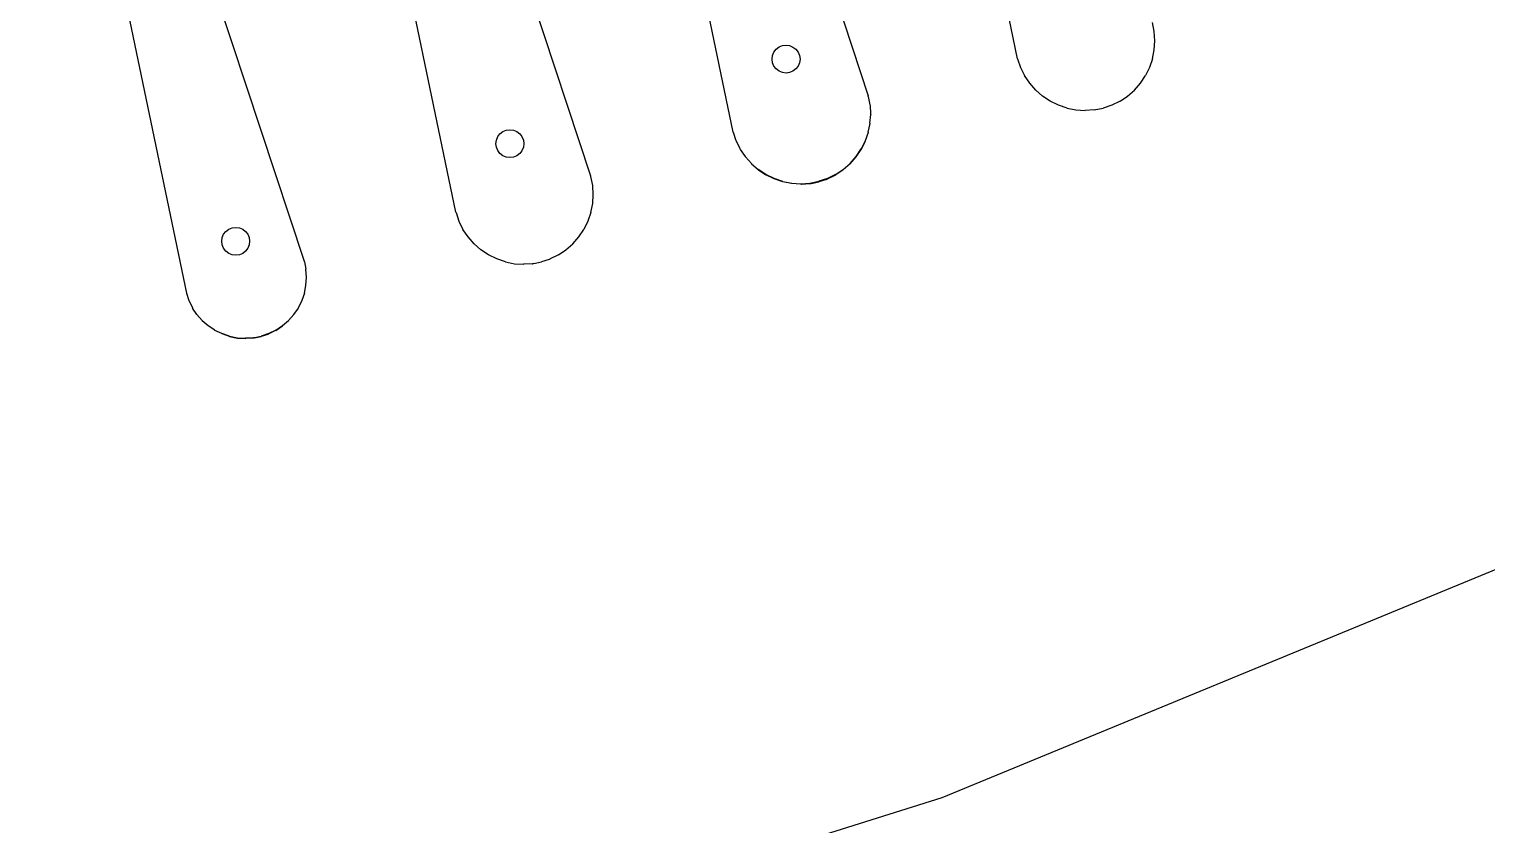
# Model space of a CAD drawing. Header units: metres. Extents: x 244.4 to 340.3, y -4.1 to 64.3.
# Drawn here: x 263.2825 to 263.4818, y 59.9071 to 60.0159 of the extents above; entities that cross this region are included whole.
import ezdxf

# ---------------------------------------------------------------- set-up
doc = ezdxf.new("R2010")
doc.units = ezdxf.units.M
doc.layers.add('Edges', color=7, linetype='Continuous')

msp = doc.modelspace()

# ---------------------------------------------------------------- linework, layer by layer
at = {"layer": 'Edges'}
for p, q in [((263.41766, 60.01189), (263.39765, 60.10805)), ((263.36967, 60.09039), (263.39723, 60.00681)), ((263.37879, 60.00187), (263.36087, 60.08803)), ((263.35931, 59.99584), (263.33176, 60.07938)), ((263.34088, 59.9909), (263.32296, 60.07703)), ((263.32016, 59.98418), (263.29605, 60.05728)), ((263.28836, 60.05522), (263.30403, 59.97986)), ((263.43634, 60.01561), (263.43609, 60.01683)), ((263.43642, 60.01436), (263.43634, 60.01561)), ((263.38435, 60.0128), (263.38465, 60.01319)), ((263.38465, 60.01319), (263.38504, 60.0135)), ((263.38504, 60.0135), (263.3855, 60.01369)), ((263.3855, 60.01369), (263.386, 60.01375)), ((263.386, 60.01375), (263.38649, 60.01369)), ((263.38649, 60.01369), (263.38695, 60.01349)), ((263.38695, 60.01349), (263.38735, 60.01319)), ((263.38735, 60.01319), (263.38765, 60.0128)), ((263.43609, 60.01189), (263.43634, 60.01312)), ((263.43634, 60.01312), (263.43642, 60.01436)), ((263.38409, 60.01184), (263.38415, 60.01234)), ((263.38415, 60.01135), (263.38409, 60.01184)), ((263.38415, 60.01234), (263.38435, 60.0128)), ((263.38434, 60.01089), (263.38415, 60.01135)), ((263.38765, 60.0128), (263.38784, 60.01234)), ((263.38784, 60.01135), (263.38765, 60.01089)), ((263.38784, 60.01234), (263.38791, 60.01184)), ((263.38791, 60.01184), (263.38784, 60.01135)), ((263.41766, 60.01189), (263.41806, 60.01071)), ((263.43609, 60.01189), (263.43569, 60.01071)), ((263.38465, 60.0105), (263.38434, 60.01089)), ((263.38504, 60.0102), (263.38465, 60.0105)), ((263.3855, 60.01001), (263.38504, 60.0102)), ((263.386, 60.00994), (263.3855, 60.01001)), ((263.38649, 60.01001), (263.386, 60.00994)), ((263.38695, 60.0102), (263.38649, 60.01001)), ((263.38735, 60.0105), (263.38695, 60.0102)), ((263.38765, 60.01089), (263.38735, 60.0105)), ((263.41806, 60.01071), (263.41861, 60.00959)), ((263.41931, 60.00855), (263.41861, 60.00959)), ((263.43445, 60.00855), (263.43514, 60.00959)), ((263.43569, 60.01071), (263.43514, 60.00959)), ((263.42013, 60.00761), (263.41931, 60.00855)), ((263.42013, 60.00761), (263.42107, 60.00679)), ((263.43269, 60.00679), (263.43362, 60.00761)), ((263.43362, 60.00761), (263.43445, 60.00855)), ((263.39724, 60.00674), (263.39723, 60.00681)), ((263.39724, 60.00674), (263.39723, 60.00678)), ((263.39724, 60.00674), (263.39747, 60.00558)), ((263.39747, 60.00558), (263.39749, 60.00552)), ((263.39749, 60.00552), (263.39755, 60.00434)), ((263.4221, 60.0061), (263.42107, 60.00679)), ((263.42322, 60.00555), (263.4221, 60.0061)), ((263.42441, 60.00514), (263.42322, 60.00555)), ((263.42441, 60.00514), (263.42563, 60.0049)), ((263.42812, 60.0049), (263.42935, 60.00514)), ((263.43053, 60.00555), (263.42935, 60.00514)), ((263.43165, 60.0061), (263.43053, 60.00555)), ((263.43165, 60.0061), (263.43269, 60.00679)), ((263.39723, 60.00187), (263.39749, 60.00303)), ((263.39747, 60.00309), (263.39757, 60.00427)), ((263.39749, 60.00303), (263.39747, 60.00309)), ((263.39755, 60.00434), (263.39757, 60.00427)), ((263.42563, 60.0049), (263.42688, 60.00482)), ((263.42812, 60.0049), (263.42688, 60.00482)), ((263.3464, 60.00078), (263.34659, 60.00124)), ((263.34659, 60.00124), (263.34689, 60.00163)), ((263.34689, 60.00163), (263.34729, 60.00193)), ((263.34729, 60.00193), (263.34775, 60.00212)), ((263.34775, 60.00212), (263.34824, 60.00219)), ((263.34824, 60.00219), (263.34874, 60.00212)), ((263.34874, 60.00212), (263.3492, 60.00193)), ((263.3492, 60.00193), (263.34959, 60.00163)), ((263.34959, 60.00163), (263.3499, 60.00124)), ((263.3499, 60.00124), (263.35009, 60.00078)), ((263.37881, 60.0018), (263.37879, 60.00187)), ((263.37881, 60.0018), (263.3788, 60.00184)), ((263.37919, 60.00068), (263.37881, 60.0018)), ((263.39724, 60.0018), (263.39682, 60.00069)), ((263.39723, 60.00187), (263.39724, 60.0018)), ((263.34633, 60.00028), (263.3464, 60.00078)), ((263.3464, 59.99979), (263.34633, 60.00028)), ((263.34659, 59.99933), (263.3464, 59.99979)), ((263.34689, 59.99893), (263.34659, 59.99933)), ((263.3499, 59.99932), (263.34959, 59.99893)), ((263.35009, 59.99979), (263.3499, 59.99932)), ((263.35009, 60.00078), (263.35015, 60.00028)), ((263.35015, 60.00028), (263.35009, 59.99979)), ((263.37921, 60.00062), (263.37919, 60.00068)), ((263.37974, 59.99957), (263.37921, 60.00062)), ((263.37976, 59.9995), (263.37974, 59.99957)), ((263.38044, 59.99853), (263.37976, 59.9995)), ((263.39558, 59.99853), (263.39627, 59.99957)), ((263.3956, 59.99847), (263.39629, 59.9995)), ((263.39682, 60.00069), (263.39627, 59.99957)), ((263.39629, 59.9995), (263.39684, 60.00062)), ((263.39682, 60.00069), (263.39684, 60.00062)), ((263.34729, 59.99863), (263.34689, 59.99893)), ((263.34775, 59.99843), (263.34729, 59.99863)), ((263.34825, 59.99837), (263.34775, 59.99843)), ((263.34874, 59.99843), (263.34825, 59.99837)), ((263.3492, 59.99862), (263.34874, 59.99843)), ((263.34959, 59.99893), (263.3492, 59.99862)), ((263.38045, 59.99846), (263.38044, 59.99853)), ((263.38126, 59.99759), (263.38045, 59.99846)), ((263.38126, 59.99759), (263.38128, 59.99753)), ((263.38128, 59.99753), (263.3822, 59.99677)), ((263.39382, 59.99677), (263.39476, 59.99759)), ((263.39477, 59.99753), (263.39383, 59.99671)), ((263.39476, 59.99759), (263.39558, 59.99853)), ((263.39477, 59.99753), (263.3956, 59.99847)), ((263.35932, 59.9958), (263.35931, 59.99584)), ((263.35957, 59.99457), (263.35932, 59.9958)), ((263.38324, 59.99608), (263.3822, 59.99677)), ((263.3822, 59.99677), (263.38222, 59.9967)), ((263.38222, 59.9967), (263.38325, 59.99601)), ((263.38436, 59.99552), (263.38324, 59.99608)), ((263.38437, 59.99546), (263.38325, 59.99601)), ((263.38554, 59.99512), (263.38436, 59.99552)), ((263.38556, 59.99506), (263.38437, 59.99546)), ((263.38554, 59.99512), (263.38676, 59.99488)), ((263.38678, 59.99482), (263.38556, 59.99506)), ((263.38925, 59.99488), (263.39048, 59.99513)), ((263.38944, 59.99484), (263.39049, 59.99506)), ((263.39166, 59.99553), (263.39048, 59.99513)), ((263.39152, 59.9954), (263.39049, 59.99506)), ((263.39152, 59.9954), (263.39164, 59.99544)), ((263.39168, 59.99546), (263.39164, 59.99544)), ((263.39278, 59.99608), (263.39166, 59.99553)), ((263.39168, 59.99546), (263.39272, 59.99597)), ((263.39272, 59.99597), (263.3928, 59.99601)), ((263.39278, 59.99608), (263.39382, 59.99677)), ((263.39383, 59.99671), (263.3928, 59.99601)), ((263.35965, 59.99333), (263.35957, 59.99457)), ((263.35957, 59.99208), (263.35965, 59.99333)), ((263.38676, 59.99488), (263.38801, 59.9948)), ((263.38802, 59.99473), (263.38678, 59.99482)), ((263.38801, 59.9948), (263.38925, 59.99488)), ((263.38802, 59.99473), (263.38811, 59.99474)), ((263.38811, 59.99474), (263.38927, 59.99482)), ((263.38927, 59.99482), (263.38931, 59.99482)), ((263.38931, 59.99482), (263.38944, 59.99484)), ((263.35932, 59.99086), (263.35957, 59.99208)), ((263.34089, 59.99086), (263.34088, 59.9909)), ((263.34089, 59.99086), (263.34129, 59.98968)), ((263.34129, 59.98968), (263.34184, 59.98856)), ((263.35892, 59.98968), (263.35837, 59.98856)), ((263.35932, 59.99086), (263.35892, 59.98968)), ((263.30887, 59.98694), (263.30893, 59.98743)), ((263.30893, 59.98743), (263.30912, 59.98789)), ((263.30912, 59.98789), (263.30943, 59.98829)), ((263.30943, 59.98829), (263.30982, 59.98859)), ((263.30982, 59.98859), (263.31028, 59.98878)), ((263.31028, 59.98878), (263.31078, 59.98884)), ((263.31078, 59.98884), (263.31127, 59.98878)), ((263.31127, 59.98878), (263.31173, 59.98859)), ((263.31173, 59.98859), (263.31212, 59.98829)), ((263.31212, 59.98829), (263.31243, 59.98789)), ((263.31243, 59.98789), (263.31262, 59.98743)), ((263.31262, 59.98743), (263.31268, 59.98694)), ((263.34253, 59.98752), (263.34184, 59.98856)), ((263.34336, 59.98658), (263.34253, 59.98752)), ((263.35685, 59.98658), (263.35768, 59.98752)), ((263.35768, 59.98752), (263.35837, 59.98856)), ((263.30893, 59.98645), (263.30887, 59.98694)), ((263.30912, 59.98598), (263.30893, 59.98645)), ((263.30943, 59.98559), (263.30912, 59.98598)), ((263.30982, 59.98528), (263.30943, 59.98559)), ((263.31028, 59.98509), (263.30982, 59.98528)), ((263.31078, 59.98502), (263.31028, 59.98509)), ((263.31127, 59.98509), (263.31078, 59.98502)), ((263.31173, 59.98528), (263.31127, 59.98509)), ((263.31213, 59.98558), (263.31173, 59.98528)), ((263.31243, 59.98598), (263.31213, 59.98558)), ((263.31262, 59.98644), (263.31243, 59.98598)), ((263.31268, 59.98694), (263.31262, 59.98644)), ((263.34336, 59.98658), (263.3443, 59.98576)), ((263.34533, 59.98507), (263.3443, 59.98576)), ((263.34645, 59.98452), (263.34533, 59.98507)), ((263.35488, 59.98507), (263.3548, 59.98503)), ((263.35488, 59.98507), (263.35591, 59.98576)), ((263.35591, 59.98576), (263.35685, 59.98658)), ((263.32017, 59.98414), (263.32016, 59.98418)), ((263.32017, 59.98414), (263.32037, 59.98311)), ((263.32038, 59.98307), (263.32037, 59.98311)), ((263.32044, 59.98202), (263.32038, 59.98307)), ((263.34764, 59.98411), (263.34645, 59.98452)), ((263.34764, 59.98411), (263.34886, 59.98387)), ((263.34886, 59.98387), (263.3501, 59.98379)), ((263.35019, 59.98379), (263.3501, 59.98379)), ((263.35135, 59.98387), (263.35019, 59.98379)), ((263.35135, 59.98387), (263.35139, 59.98387)), ((263.35152, 59.9839), (263.35139, 59.98387)), ((263.35152, 59.9839), (263.35257, 59.98412)), ((263.3536, 59.98445), (263.35257, 59.98412)), ((263.35372, 59.9845), (263.3536, 59.98445)), ((263.35376, 59.98452), (263.35372, 59.9845)), ((263.3548, 59.98503), (263.35376, 59.98452)), ((263.32037, 59.98093), (263.32045, 59.98198)), ((263.32045, 59.98198), (263.32044, 59.98202)), ((263.30404, 59.97982), (263.30403, 59.97986)), ((263.30404, 59.97982), (263.30438, 59.97882)), ((263.32017, 59.97982), (263.31981, 59.97883)), ((263.32016, 59.97986), (263.32038, 59.98089)), ((263.32017, 59.97982), (263.32016, 59.97986)), ((263.32038, 59.98089), (263.32037, 59.98093)), ((263.30438, 59.97882), (263.30439, 59.97878)), ((263.30439, 59.97878), (263.30486, 59.97785)), ((263.30486, 59.97785), (263.30487, 59.9778)), ((263.30547, 59.97694), (263.30487, 59.9778)), ((263.31872, 59.97694), (263.31934, 59.97781)), ((263.31982, 59.97879), (263.31932, 59.97785)), ((263.31934, 59.97781), (263.31932, 59.97785)), ((263.31981, 59.97883), (263.31982, 59.97879)), ((263.30548, 59.9769), (263.30547, 59.97694)), ((263.30619, 59.97612), (263.30548, 59.9769)), ((263.3062, 59.97608), (263.30619, 59.97612)), ((263.3062, 59.97608), (263.30701, 59.9754)), ((263.30702, 59.97536), (263.30701, 59.9754)), ((263.30792, 59.97479), (263.30702, 59.97536)), ((263.31627, 59.97479), (263.31718, 59.9754)), ((263.31628, 59.97475), (263.31719, 59.97536)), ((263.31718, 59.9754), (263.318, 59.97612)), ((263.31719, 59.97536), (263.31801, 59.97608)), ((263.318, 59.97612), (263.31872, 59.97694)), ((263.31801, 59.97608), (263.31873, 59.9769)), ((263.31873, 59.9769), (263.31872, 59.97694)), ((263.30793, 59.97475), (263.30792, 59.97479)), ((263.3089, 59.97431), (263.30793, 59.97475)), ((263.30993, 59.97396), (263.3089, 59.97431)), ((263.30891, 59.97427), (263.3089, 59.97431)), ((263.30994, 59.97392), (263.30891, 59.97427)), ((263.30993, 59.97396), (263.311, 59.97375)), ((263.30994, 59.97392), (263.31101, 59.9737)), ((263.311, 59.97375), (263.31209, 59.97367)), ((263.31101, 59.9737), (263.3121, 59.97363)), ((263.31318, 59.97375), (263.31209, 59.97367)), ((263.31218, 59.97364), (263.3121, 59.97363)), ((263.31319, 59.9737), (263.31218, 59.97364)), ((263.31318, 59.97375), (263.31425, 59.97396)), ((263.31319, 59.9737), (263.31323, 59.97371)), ((263.31334, 59.97373), (263.31323, 59.97371)), ((263.31334, 59.97373), (263.31426, 59.97392)), ((263.31529, 59.97431), (263.31425, 59.97396)), ((263.31516, 59.97421), (263.31426, 59.97392)), ((263.31527, 59.97425), (263.31516, 59.97421)), ((263.3153, 59.97427), (263.31527, 59.97425)), ((263.31627, 59.97479), (263.31529, 59.97431)), ((263.31621, 59.97472), (263.3153, 59.97427)), ((263.31628, 59.97475), (263.31621, 59.97472)), ((263.40734, 59.91089), (263.52828, 59.96073)), ((263.28254, 59.87173), (263.40734, 59.91089))]:
    msp.add_line(p, q, dxfattribs=at)

doc.saveas('drawing.dxf')
